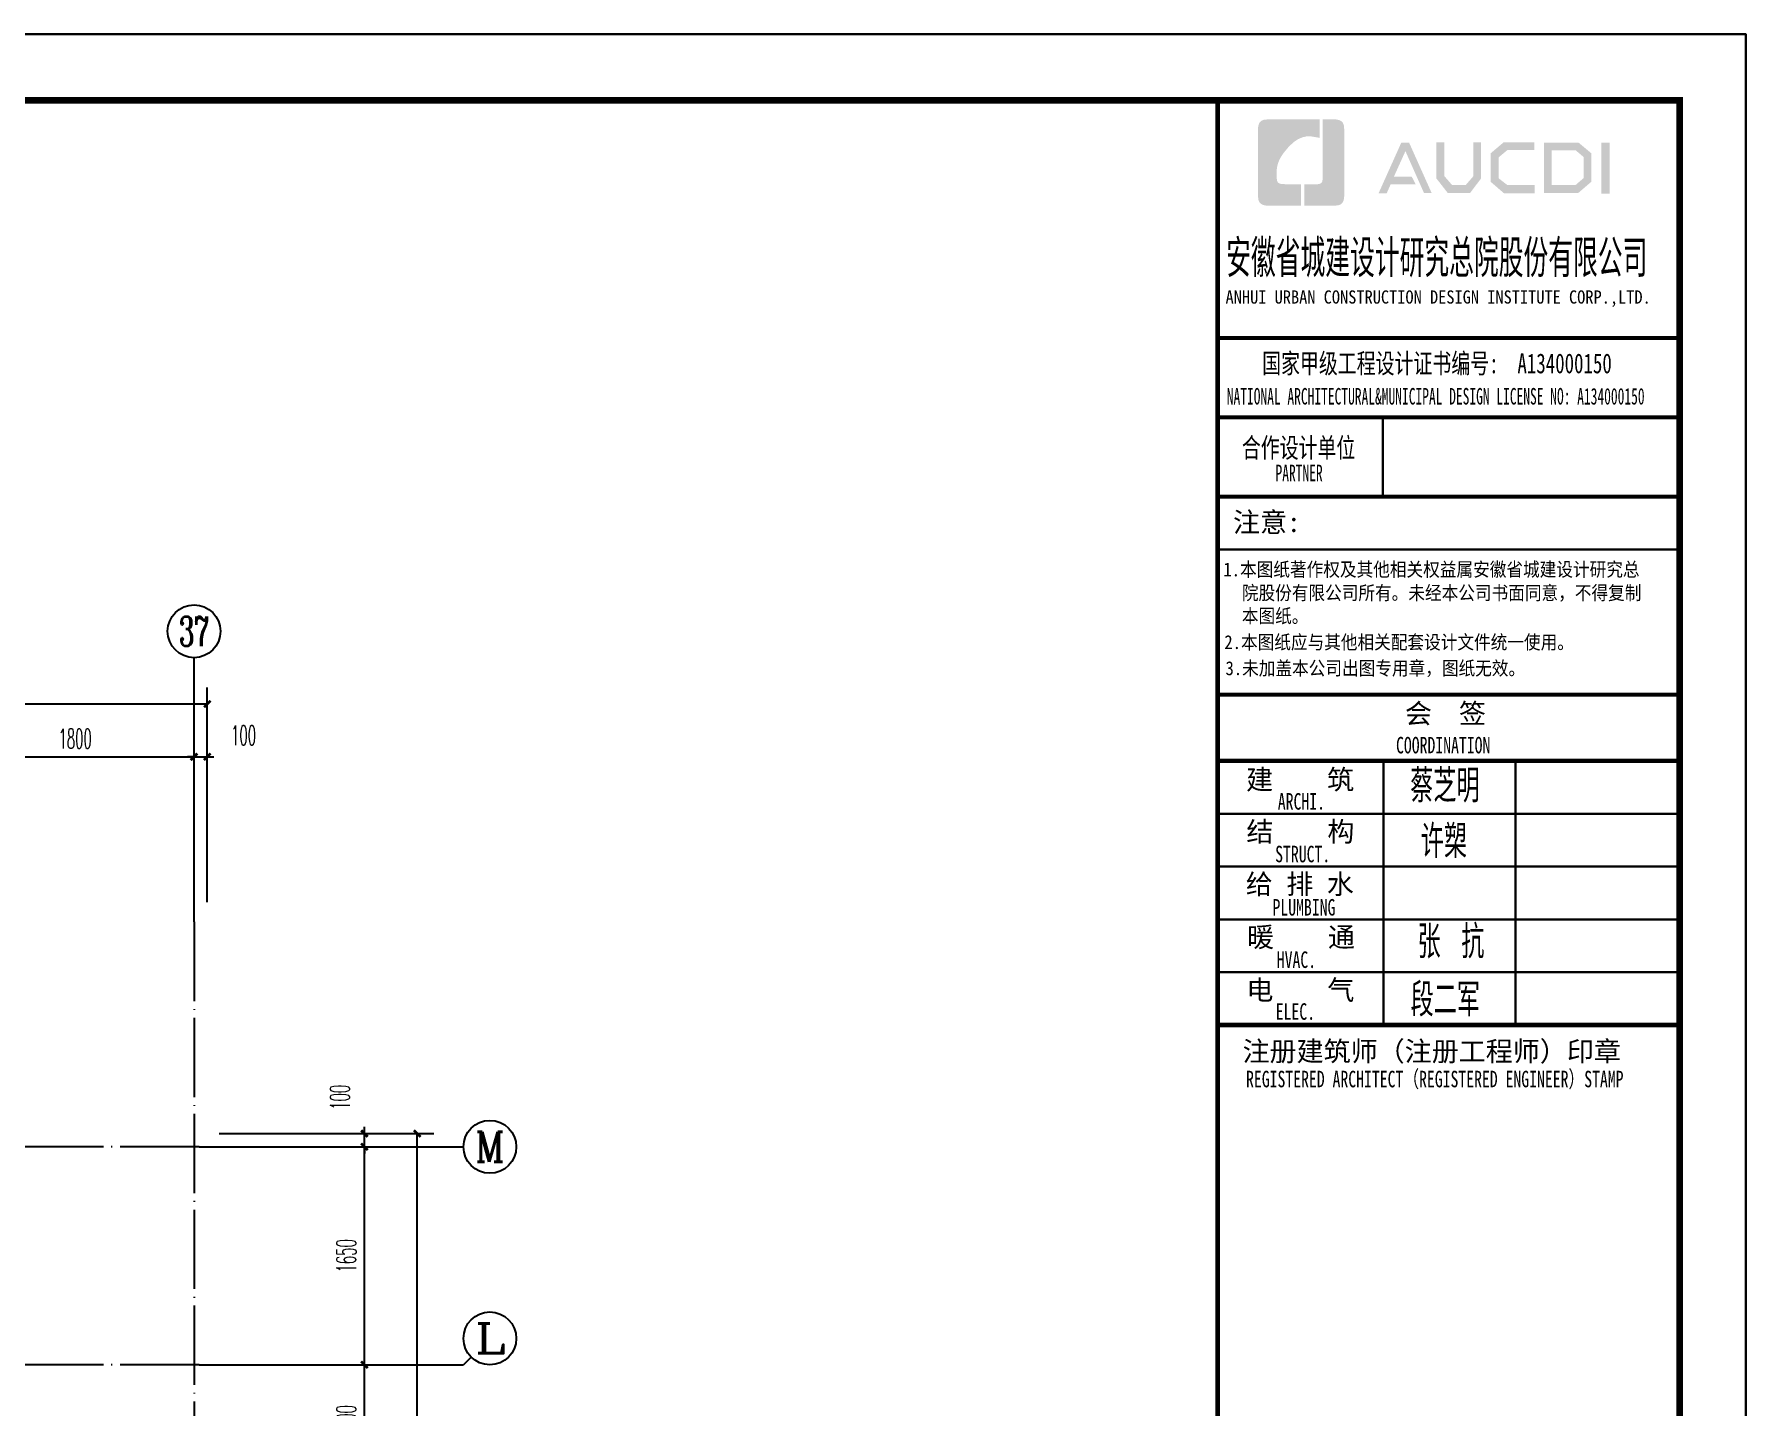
# Model space of a CAD drawing. Extents: x 27938 to 1507990, y 110129 to 923079.
# Drawn here: x 1250054 to 1263011, y 591406 to 601795 of the extents above; entities that cross this region are included whole.
import ezdxf
from ezdxf.enums import TextEntityAlignment as Align

# ---------------------------------------------------------------- set-up
doc = ezdxf.new("R2010")
doc.units = 0
doc.header["$LTSCALE"] = 1000
doc.header["$MEASUREMENT"] = 0
doc.linetypes.add('DOTE', pattern=[2.42, 2, -0.2, 0.02, -0.2])
for name, color, linetype in [('----建筑底图', 8, 'Continuous'), ('AXIS', 3, 'Continuous'), ('AXIS_TEXT', 7, 'Continuous'), ('DOTE', 1, 'Continuous'), ('TWT_TITLE', 7, 'Continuous'), ('图框', 140, 'Continuous'), ('图签文字', 147, 'Continuous')]:
    doc.layers.add(name, color=color, linetype=linetype)
doc.styles.add('_TCH_AXIS', font='COMPLEX', dxfattribs={"bigfont": 'GBCBIG'})
doc.styles.add('_TCH_DIM_T3', font='SIMPLEX.shx', dxfattribs={"width": 0.494118, "bigfont": 'GBCBIG.shx'})
doc.styles.add('COMPLEX', font='COMPLEX')
doc.styles.add('HT', font='simhei.ttf')
doc.styles.add('建筑图签-1', font='simhei.ttf', dxfattribs={"width": 0.7})
doc.styles.add('建筑图签-2', font='TXT.shx', dxfattribs={"width": 0.5, "bigfont": 'HZTXT.shx'})
doc.dimstyles.new('_TCH_ARCH&&50', dxfattribs={"dimtxt": 148.75, "dimasz": 50, "dimexe": 125, "dimexo": 150, "dimgap": 63.125, "dimtad": 1, "dimdec": 0, "dimzin": 0, "dimdsep": 46, "dimtxsty": '_TCH_DIM_T3', "dimblk": 'ARCHTICK', "dimcen": 0.09, "dimclrt": 4, "dimazin": 2, "dimtfac": 1, "dimtdec": 0, "dimtix": 1, "dimtmove": 2, "dimatfit": 3, "dimfxl": 100, "dimtolj": 1, "dimtzin": 0, "dimarcsym": 0})

# ---------------------------------------------------------------- blocks, each defined once
blk = doc.blocks.new('_ArchTick')
at = {"color": 0, "linetype": 'ByBlock', "const_width": 0.4}
blk.add_lwpolyline([(-0.5, -0.5), (0.5, 0.5)], dxfattribs=at)
blk = doc.blocks.new('*D1127')
at = {"layer": 'AXIS', "color": 0, "lineweight": -2}
for p, q in [((-25100, -11308), (-25100, -9683)), ((25100, -11308), (25100, -9683)), ((-25100, -9808), (25100, -9808))]:
    blk.add_line(p, q, dxfattribs=at)
at = {"layer": 'Defpoints', "color": 0}
for p in [(25100, -9808), (-25100, -11458), (25100, -11458)]:
    blk.add_point(p, dxfattribs=at)
at = {"layer": 'AXIS', "color": 0, "lineweight": -2, "xscale": 50, "yscale": 50, "zscale": 50, "rotation": 180}
blk.add_blockref('_ArchTick', (-25100, -9808), dxfattribs=at)
at = {"layer": 'AXIS', "color": 0, "lineweight": -2, "xscale": 50, "yscale": 50, "zscale": 50}
blk.add_blockref('_ArchTick', (25100, -9808), dxfattribs=at)
at = {"layer": 'AXIS', "color": 4, "insert": (0, -9671), "char_height": 148.8, "attachment_point": 5, "style": '_TCH_DIM_T3'}
blk.add_mtext('\\A1;50200', dxfattribs=at)
blk = doc.blocks.new('*D1140')
at = {"layer": 'AXIS', "color": 0, "lineweight": -2}
for p, q in [((25000, -11308), (25000, -10083)), ((25100, -11308), (25100, -10083)), ((25000, -10208), (24950, -10208)), ((25000, -10208), (25100, -10208)), ((25100, -10208), (25150, -10208))]:
    blk.add_line(p, q, dxfattribs=at)
at = {"layer": 'Defpoints', "color": 0}
for p in [(25100, -10208), (25000, -11458), (25100, -11458)]:
    blk.add_point(p, dxfattribs=at)
at = {"layer": 'AXIS', "color": 0, "lineweight": -2, "xscale": 50, "yscale": 50, "zscale": 50}
blk.add_blockref('_ArchTick', (25000, -10208), dxfattribs=at)
at = {"layer": 'AXIS', "color": 0, "lineweight": -2, "xscale": 50, "yscale": 50, "zscale": 50, "rotation": 180}
blk.add_blockref('_ArchTick', (25100, -10208), dxfattribs=at)
at = {"layer": 'AXIS', "color": 4, "insert": (25375, -10045), "char_height": 148.8, "attachment_point": 5, "style": '_TCH_DIM_T3'}
blk.add_mtext('\\A1;100', dxfattribs=at)
blk = doc.blocks.new('*D1141')
at = {"layer": 'AXIS', "color": 0, "lineweight": -2}
for p, q in [((23200, -11308), (23200, -10083)), ((25000, -11308), (25000, -10083)), ((23200, -10208), (25000, -10208))]:
    blk.add_line(p, q, dxfattribs=at)
at = {"layer": 'Defpoints', "color": 0}
for p in [(25000, -10208), (23200, -11458), (25000, -11458)]:
    blk.add_point(p, dxfattribs=at)
at = {"layer": 'AXIS', "color": 0, "lineweight": -2, "xscale": 50, "yscale": 50, "zscale": 50, "rotation": 180}
blk.add_blockref('_ArchTick', (23200, -10208), dxfattribs=at)
at = {"layer": 'AXIS', "color": 0, "lineweight": -2, "xscale": 50, "yscale": 50, "zscale": 50}
blk.add_blockref('_ArchTick', (25000, -10208), dxfattribs=at)
at = {"layer": 'AXIS', "color": 4, "insert": (24100, -10071), "char_height": 148.8, "attachment_point": 5, "style": '_TCH_DIM_T3'}
blk.add_mtext('\\A1;1800', dxfattribs=at)
blk = doc.blocks.new('_AXISO')
at = {"color": 0}
blk.add_circle((0, 0), 0.5, dxfattribs=at)
at = {"layer": 'AXIS_TEXT', "color": 0, "style": 'COMPLEX', "width": 1.041667}
blk.add_attdef('A', text='', height=0.56, dxfattribs=at).set_placement((-0.25, -0.28), (0.25, -0.28), align=Align.FIT)
blk = doc.blocks.new('*D1170')
at = {"layer": 'AXIS', "color": 0, "lineweight": -2}
for p, q in [((25190, -13060), (26815, -13060)), ((26690, -25960), (26690, -13060)), ((25190, -25960), (26815, -25960))]:
    blk.add_line(p, q, dxfattribs=at)
at = {"layer": 'Defpoints', "color": 0}
for p in [(25040, -13060), (26690, -13060), (25040, -25960)]:
    blk.add_point(p, dxfattribs=at)
at = {"layer": 'AXIS', "color": 0, "lineweight": -2, "xscale": 50, "yscale": 50, "zscale": 50}
for p, rotation in [((26690, -13060), 90), ((26690, -25960), 270)]:
    blk.add_blockref('_ArchTick', p, dxfattribs=dict(at, rotation=rotation))
at = {"layer": 'AXIS', "color": 4, "insert": (26552, -19510), "char_height": 148.8, "attachment_point": 5, "rotation": 90, "style": '_TCH_DIM_T3'}
blk.add_mtext('\\A1;12900', dxfattribs=at)
blk = doc.blocks.new('*D1181')
at = {"layer": 'AXIS', "color": 0, "lineweight": -2}
for p, q in [((25190, -14810), (26415, -14810)), ((26290, -15610), (26290, -14810)), ((25190, -15610), (26415, -15610))]:
    blk.add_line(p, q, dxfattribs=at)
at = {"layer": 'Defpoints', "color": 0}
for p in [(25040, -14810), (26290, -14810), (25040, -15610)]:
    blk.add_point(p, dxfattribs=at)
at = {"layer": 'AXIS', "color": 0, "lineweight": -2, "xscale": 50, "yscale": 50, "zscale": 50}
for p, rotation in [((26290, -14810), 90), ((26290, -15610), 270)]:
    blk.add_blockref('_ArchTick', p, dxfattribs=dict(at, rotation=rotation))
at = {"layer": 'AXIS', "color": 4, "insert": (26152, -15210), "char_height": 148.8, "attachment_point": 5, "rotation": 90, "style": '_TCH_DIM_T3'}
blk.add_mtext('\\A1;800', dxfattribs=at)
blk = doc.blocks.new('*D1182')
at = {"layer": 'AXIS', "color": 0, "lineweight": -2}
for p, q in [((25190, -13160), (26415, -13160)), ((26290, -14810), (26290, -13160)), ((25190, -14810), (26415, -14810))]:
    blk.add_line(p, q, dxfattribs=at)
at = {"layer": 'Defpoints', "color": 0}
for p in [(25040, -13160), (26290, -13160), (25040, -14810)]:
    blk.add_point(p, dxfattribs=at)
at = {"layer": 'AXIS', "color": 0, "lineweight": -2, "xscale": 50, "yscale": 50, "zscale": 50}
for p, rotation in [((26290, -13160), 90), ((26290, -14810), 270)]:
    blk.add_blockref('_ArchTick', p, dxfattribs=dict(at, rotation=rotation))
at = {"layer": 'AXIS', "color": 4, "insert": (26152, -13985), "char_height": 148.8, "attachment_point": 5, "rotation": 90, "style": '_TCH_DIM_T3'}
blk.add_mtext('\\A1;1650', dxfattribs=at)
blk = doc.blocks.new('*D1183')
at = {"layer": 'AXIS', "color": 0, "lineweight": -2}
for p, q in [((25190, -13060), (26415, -13060)), ((26290, -13060), (26290, -13010)), ((26290, -13160), (26290, -13060)), ((25190, -13160), (26415, -13160)), ((26290, -13160), (26290, -13210))]:
    blk.add_line(p, q, dxfattribs=at)
at = {"layer": 'Defpoints', "color": 0}
for p in [(25040, -13060), (26290, -13060), (25040, -13160)]:
    blk.add_point(p, dxfattribs=at)
at = {"layer": 'AXIS', "color": 0, "lineweight": -2, "xscale": 50, "yscale": 50, "zscale": 50}
for p, rotation in [((26290, -13060), 270), ((26290, -13160), 90)]:
    blk.add_blockref('_ArchTick', p, dxfattribs=dict(at, rotation=rotation))
at = {"layer": 'AXIS', "color": 4, "insert": (26104, -12785), "char_height": 148.8, "attachment_point": 5, "rotation": 90, "style": '_TCH_DIM_T3'}
blk.add_mtext('\\A1;100', dxfattribs=at)
blk = doc.blocks.new('院标1')
h = blk.add_hatch(color=150)
h.dxf.hatch_style = 1
h.set_gradient(color1=(33, 113, 253), color2=(33, 113, 253), tint=1, name='INVCURVED')
edge = h.paths.add_edge_path()
edge.add_spline(control_points=[(116373, 648379), (116379, 648379), (116382, 648379), (116391, 648379), (116391, 648379), (116391, 648379), (116616, 648379), (116616, 648379), (116616, 648379), (116616, 648379), (116616, 648054), (116616, 648054), (116616, 648054), (116616, 648054), (116108, 648054), (116108, 648054), (116108, 648054), (116028, 648054), (115963, 648111), (115963, 648199), (115963, 648199), (115963, 648199), (115963, 649215), (115963, 649215), (115963, 649215), (115963, 649295), (116018, 649360), (116108, 649360), (116108, 649360), (116108, 649360), (116897, 649360), (116897, 649360), (116897, 649360), (116897, 649360), (116897, 649080), (116897, 649080), (116897, 649080), (116897, 649080), (116566, 649140), (116356, 648859), (116356, 648859), (116245, 648719), (116240, 648545), (116247, 648466), (116247, 648466), (116254, 648386), (116247, 648466), (116247, 648466), (116247, 648466), (116247, 648466), (116258, 648374), (116373, 648379)], knot_values=[0, 0, 0, 0, 0.071429, 0.071429, 0.071429, 0.107143, 0.142857, 0.142857, 0.142857, 0.178571, 0.214286, 0.214286, 0.214286, 0.25, 0.285714, 0.285714, 0.285714, 0.321429, 0.357143, 0.357143, 0.357143, 0.392857, 0.428571, 0.428571, 0.428571, 0.464286, 0.5, 0.5, 0.5, 0.535714, 0.571429, 0.571429, 0.571429, 0.607143, 0.642857, 0.642857, 0.642857, 0.678571, 0.714286, 0.714286, 0.714286, 0.75, 0.785714, 0.785714, 0.785714, 0.821429, 0.857143, 0.857143, 0.857143, 0.928571, 1, 1, 1, 1], degree=3, periodic=0)
h = blk.add_hatch(color=150)
h.dxf.hatch_style = 1
h.set_gradient(color1=(33, 113, 253), color2=(33, 113, 253), tint=1, name='INVCURVED')
edge = h.paths.add_edge_path()
edge.add_spline(control_points=[(117268, 649215), (117268, 649215), (117268, 648199), (117268, 648199), (117268, 648199), (117268, 648114), (117212, 648054), (117123, 648054), (117123, 648054), (117123, 648054), (116663, 648054), (116663, 648054), (116663, 648054), (116663, 648054), (116663, 648379), (116663, 648379), (116663, 648379), (116663, 648379), (116865, 648379), (116865, 648379), (116865, 648379), (116907, 648379), (116941, 648413), (116941, 648455), (116941, 648455), (116941, 648455), (116941, 649360), (116941, 649360), (116941, 649360), (116941, 649360), (117123, 649360), (117123, 649360), (117123, 649360), (117204, 649360), (117268, 649306), (117268, 649215)], knot_values=[0, 0, 0, 0, 0.1, 0.1, 0.1, 0.15, 0.2, 0.2, 0.2, 0.25, 0.3, 0.3, 0.3, 0.35, 0.4, 0.4, 0.4, 0.45, 0.5, 0.5, 0.5, 0.55, 0.6, 0.6, 0.6, 0.65, 0.7, 0.7, 0.7, 0.75, 0.8, 0.8, 0.8, 0.9, 1, 1, 1, 1], degree=3, periodic=0)
blk = doc.blocks.new('A$C5FF063AB')
at = {"layer": '图签文字', "color": 1, "style": '建筑图签-2', "width": 0.7}
for s, p in [('蔡芝明', (415, 39971)), ('许槊', (575, 39128)), ('张 抗', (526, 37610)), ('段二军', (421, 36731))]:
    blk.add_text(s, height=500, dxfattribs=at).set_placement(p)
blk = doc.blocks.new('A$C149A4CC3')
at = {"layer": 'AXIS', "color": 8}
for p, q in [((25000, -11458), (25000, -9458)), ((25039.9, -13160.1), (27039.9, -13160.1)), ((27098.5, -14751.5), (27039.9, -14810.1)), ((25039.9, -14810.1), (27039.9, -14810.1))]:
    blk.add_line(p, q, dxfattribs=at)
at = {"layer": 'DOTE', "color": 169, "linetype": 'DOTE', "ltscale": 0.3}
for p, q in [((25000, -11458), (25000, -26899.5)), ((25039.9, -13160.1), (-25818.8, -13160.1)), ((25039.9, -14810.1), (-25818.8, -14810.1))]:
    blk.add_line(p, q, dxfattribs=at)
at = {"layer": 'AXIS', "color": 8}
ref = blk.add_blockref('_AXISO', (25000, -9258), dxfattribs=dict(at, xscale=400, yscale=400, zscale=400))
ref.add_attrib('A', '37', dxfattribs={"layer": 'AXIS_TEXT', "color": 8, "ltscale": 0.5, "height": 226.27, "style": '_TCH_AXIS', "width": 0.636364}).set_placement((24886.9, -9371.2), (25113.1, -9371.2), align=Align.FIT)
ref = blk.add_blockref('_AXISO', (27239.9, -13160.1), dxfattribs=dict(at, xscale=400, yscale=400, zscale=400))
ref.add_attrib('A', 'M', dxfattribs={"layer": 'AXIS_TEXT', "color": 8, "ltscale": 0.5, "height": 226.3, "style": '_TCH_AXIS'}).set_placement((27126.8, -13273.2), (27353, -13273.2), align=Align.FIT)
ref = blk.add_blockref('_AXISO', (27239.9, -14610.1), dxfattribs=dict(at, xscale=400, yscale=400, zscale=400))
ref.add_attrib('A', 'L', dxfattribs={"layer": 'AXIS_TEXT', "color": 8, "ltscale": 0.5, "height": 226.3, "style": '_TCH_AXIS', "width": 1.4}).set_placement((27126.8, -14723.2), (27353, -14723.2), align=Align.FIT)
for p1, p2, distance, picture, middle in [((-25100, -11458), (25100, -11458), 1650, '*D1127', (0, -9670.5)), ((23200, -11458), (25000, -11458), 1250, '*D1141', (24100, -10070.5)), ((25039.9, -25960.1), (25039.9, -13060.1), -1650, '*D1170', (26552.4, -19510.1)), ((25039.9, -14810.1), (25039.9, -13160.1), -1250, '*D1182', (26152.4, -13985.1)), ((25039.9, -15610.1), (25039.9, -14810.1), -1250, '*D1181', (26152.4, -15210.1))]:
    dim = blk.add_aligned_dim(p1=p1, p2=p2, distance=distance, dimstyle='_TCH_ARCH&&50', dxfattribs=at)
    dim.commit()
    dim.dimension.update_dxf_attribs({"geometry": picture, "text_midpoint": middle})
for base, p1, p2, angle, picture, middle in [((25100, -10208), (25000, -11458), (25100, -11458), 360, '*D1140', (25375, -10044.8)), ((26289.9, -13060.1), (25039.9, -13160.1), (25039.9, -13060.1), 90, '*D1183', (26104.2, -12785.1))]:
    dim = blk.add_linear_dim(base=base, p1=p1, p2=p2, angle=angle, dimstyle='_TCH_ARCH&&50', dxfattribs=at)
    dim.commit()
    dim.dimension.update_dxf_attribs({"geometry": picture, "text_midpoint": middle, "dimtype": 129})

msp = doc.modelspace()

# ---------------------------------------------------------------- hatches: boundary and pattern name
at = {"layer": '图框'}
h = msp.add_hatch(color=256, dxfattribs=at)
h.paths.add_polyline_path([(1261917.8, 600974.6), (1261980.6, 600974.6), (1261980.6, 600589.5), (1261917.8, 600589.5)])
h.paths.add_polyline_path([(1261541.5, 600916.3), (1261541.5, 600653.3), (1261721.7, 600653.3), (1261783.8, 600706.7), (1261783.8, 600866), (1261723.6, 600916.3)], flags=16)
h.paths.add_polyline_path([(1261482.4, 600975.3), (1261482.4, 600594.3), (1261743.6, 600594.3), (1261842.9, 600679.5), (1261842.9, 600893.6), (1261745, 600975.3)])
h.paths.add_polyline_path([(1261411, 600977.2), (1261411, 600919.5), (1261207.4, 600919.5), (1261141, 600864.1), (1261141, 600704.2), (1261207.4, 600653), (1261412.1, 600653), (1261412.1, 600592.1), (1261180.2, 600592.1), (1261079, 600679.1), (1261079, 600893.4), (1261178, 600977.2)])
h.paths.add_polyline_path([(1260669.5, 600976.3), (1260729.8, 600976.3), (1260729.8, 600721), (1260786.8, 600655.2), (1260892.1, 600655.2), (1260949.1, 600721), (1260949.1, 600976.3), (1261006.2, 600976.3), (1261006.2, 600702.3), (1260923.9, 600593.8), (1260755, 600593.8), (1260669.5, 600703.4)])
h.paths.add_polyline_path([(1260403.6, 600975.6), (1260462.1, 600975.6), (1260633.1, 600593.5), (1260575.2, 600593.5), (1260434.5, 600910.5), (1260347, 600716.4), (1260482.7, 600716.4), (1260513, 600658.8), (1260322.5, 600658.8), (1260293.2, 600592.4), (1260231.7, 600592.4)])

# ---------------------------------------------------------------- linework, layer by layer
at = {"layer": 'TWT_TITLE', "const_width": 40}
msp.add_lwpolyline([(1262511.1, 572595.4), (1262511.1, 601295.4)], dxfattribs=at)
at = {"layer": '图框'}
for p, q in [((1259013.6, 599495.5), (1262513.6, 599495.5)), ((1259013.6, 599495.5), (1262513.6, 599495.5)), ((1259013.6, 598895.5), (1262513.6, 598895.5))]:
    msp.add_line(p, q, dxfattribs=at)
for points, const_width in [([(1259013.6, 572595.4), (1259013.6, 601295.4)], 35), ([(1259013.6, 599495.5), (1262513.6, 599495.5)], 30), ([(1259013.6, 598895.5), (1262513.6, 598895.5)], 30), ([(1259013.6, 598895.5), (1262513.6, 598895.5)], 30), ([(1260263.6, 598895.5), (1260263.6, 598295.5)], 17.5), ([(1259013.6, 598295.5), (1262513.6, 598295.5)], 30), ([(1259013.6, 598295.5), (1262513.6, 598295.5)], 30), ([(1259013.6, 597895.1), (1262513.6, 597895.1)], 17.5), ([(1259017.8, 596795.5), (1262517.8, 596795.5)], 30), ([(1259017.8, 596295.5), (1262517.8, 596295.5)], 35), ([(1259017.8, 596295.5), (1262517.8, 596295.5)], 35), ([(1260267.8, 596295.5), (1260267.8, 594295.5)], 17.5), ([(1261267.8, 596295.5), (1261267.8, 594295.5)], 17.5), ([(1259017.8, 595895.5), (1262517.8, 595895.5)], 17.5), ([(1259017.8, 595495.5), (1262517.8, 595495.5)], 17.5), ([(1259017.8, 595095.5), (1262517.8, 595095.5)], 17.5), ([(1259017.8, 594695.5), (1262517.8, 594695.5)], 17.5), ([(1259017.8, 594295.5), (1262517.8, 594295.5)], 35)]:
    msp.add_lwpolyline(points, dxfattribs=dict(at, const_width=const_width))

# ---------------------------------------------------------------- block references
at = {"layer": '----建筑底图'}
msp.add_blockref('A$C149A4CC3', (1226263.6, 606534.1), dxfattribs=at)
at = {"xscale": 0.5, "yscale": 0.5, "zscale": 0.5}
msp.add_blockref('院标1', (1201337, 276470.8), dxfattribs=at)
at = {"ltscale": 0.5, "xscale": 0.5, "yscale": 0.5, "zscale": 0.5}
msp.add_blockref('A$C5FF063AB', (1260263.4, 575995.5), dxfattribs=at)

# ---------------------------------------------------------------- texts
at = {"layer": '图框'}
for s, height, style, width, p in [('ANHUI URBAN CONSTRUCTION DESIGN INSTITUTE CORP.,LTD.', 100, '建筑图签-1', 0.91, (1259072.8, 599756.5)), ('NATIONAL ARCHITECTURAL&MUNICIPAL DESIGN LICENSE NO: A134000150', 125, '建筑图签-1', 0.6, (1259082, 598992.7)), ('PARTNER', 125, '建筑图签-1', 0.6, (1259451, 598412.2)), ('1.本图纸著作权及其他相关权益属安徽省城建设计研究总', 105, 'HT', 0.88, (1259056.5, 597692.1)), ('院股份有限公司所有。未经本公司书面同意，不得复制', 105, 'HT', 0.88, (1259196.2, 597514.9)), ('本图纸。', 105, 'HT', 0.88, (1259196.2, 597339.8)), (' 2.本图纸应与其他相关配套设计文件统一使用。 ', 105, 'HT', 0.88, (1259001, 597141.5)), ('3.未加盖本公司出图专用章，图纸无效。', 105, 'HT', 0.88, (1259072.6, 596944.2)), ('COORDINATION', 125, '建筑图签-1', 0.7, (1260363.4, 596352)), ('ARCHI.', 125, '建筑图签-1', 0.7, (1259468.3, 595926.3)), ('STRUCT.', 125, '建筑图签-1', 0.7, (1259448.5, 595527.8)), ('PLUMBING', 125, '建筑图签-1', 0.7, (1259428.2, 595124.6)), ('HVAC.', 125, '建筑图签-1', 0.7, (1259460.5, 594728)), ('ELEC.', 125, '建筑图签-1', 0.7, (1259452.8, 594335.6)), ('REGISTERED ARCHITECT（REGISTERED ENGINEER）STAMP', 125, '建筑图签-1', 0.7, (1259228, 593824.7))]:
    msp.add_text(s, height=height, dxfattribs=dict(at, style=style, width=width)).set_placement(p)
at = {"layer": '图签文字', "color": 7, "style": '建筑图签-1'}
for s, height, width, p in [('安徽省城建设计研究总院股份有限公司', 250, 0.55, (1259077.6, 599983.9)), ('国家甲级工程设计证书编号:  A134000150', 150, 0.7, (1259349.7, 599229.1)), ('合作设计单位', 150, 0.7, (1259196.1, 598590.5))]:
    msp.add_text(s, height=height, dxfattribs=dict(at, width=width)).set_placement(p)
for s, p in [('注意:', (1259129.3, 598027)), ('会  签', (1260430.9, 596579.2)), ('建    筑', (1259228.4, 596078.8)), ('结    构', (1259230.8, 595685)), ('给 排 水', (1259226.1, 595288.1)), ('暖    通', (1259235.2, 594886.5)), ('电    气', (1259230.3, 594486.4)), ('注册建筑师（注册工程师）印章', (1259201.4, 594022.3))]:
    msp.add_text(s, height=150, dxfattribs=at).set_placement(p)

# ---------------------------------------------------------------- next in the draw order: linework, layer by layer
at = {"layer": 'TWT_TITLE'}
msp.add_lwpolyline([(1189461.1, 572095.4), (1263011.1, 572095.4), (1263011.1, 601795.4), (1189461.1, 601795.4)], close=True, dxfattribs=at)
at = {"layer": 'TWT_TITLE', "const_width": 50}
msp.add_lwpolyline([(1190711.1, 572595.4), (1262511.1, 572595.4), (1262511.1, 601295.4), (1190711.1, 601295.4)], close=True, dxfattribs=at)
at = {"layer": '图框'}
msp.add_lwpolyline([(1189461.1, 601795.4), (1263011.1, 601795.4), (1263011.1, 572095.4), (1189461.1, 572095.4)], close=True, dxfattribs=at)
msp.add_lwpolyline([(1189461.1, 601795.4), (1263011.1, 601795.4), (1263011.1, 572095.4), (1189461.1, 572095.4)], close=True, dxfattribs=at)
at = {"layer": '图框', "const_width": 50}
msp.add_lwpolyline([(1262511.1, 572595.4), (1262511.1, 601295.4), (1190711.1, 601295.4), (1190711.1, 572595.4)], close=True, dxfattribs=at)

doc.saveas('drawing.dxf')
